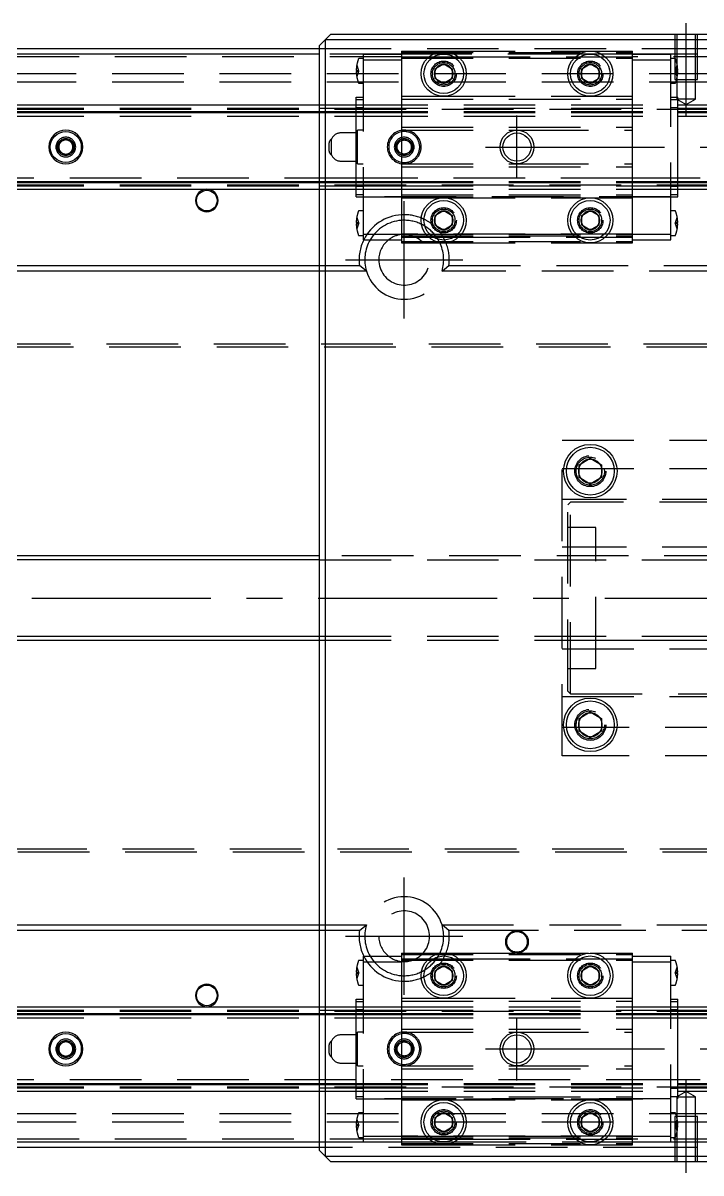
# Model space of a CAD drawing. Extents: x -31 to 893, y -336 to 113.
# Drawn here: x 192.4 to 312.6, y -102 to 102 of the extents above; entities that cross this region are included whole.
import ezdxf

# ---------------------------------------------------------------- set-up
doc = ezdxf.new("R2010")
doc.units = 0
doc.linetypes.add('CENTER', pattern=[50.8, 31.75, -6.35, 6.35, -6.35])
doc.linetypes.add('DASHED', pattern=[19.05, 12.7, -6.35])
doc.layers.get('0').update_dxf_attribs({"linetype": 'CONTINUOUS'})
doc.layers.add('CENTER', color=1, linetype='CENTER')

msp = doc.modelspace()

# ---------------------------------------------------------------- linework, layer by layer
at = {"color": 7, "linetype": 'CONTINUOUS'}
for p, q in [((247, 100), (246, 99)), ((247, 100), (393, 100)), ((246, 99), (245, 98)), ((245, -98), (245, 98)), ((394, 99), (246, 99)), ((246, 99), (246, -99)), ((245, 96.5), (1, 96.5)), ((2, 97.5), (245, 97.5)), ((265.5, 93.87), (267, 94.73)), ((265.5, 92.13), (265.5, 93.87)), ((267, 94.73), (268.5, 93.87)), ((268.5, 93.87), (268.5, 92.13)), ((291.5, 93.87), (293, 94.73)), ((291.5, 92.13), (291.5, 93.87)), ((293, 94.73), (294.5, 93.87)), ((294.5, 93.87), (294.5, 92.13)), ((267, 91.27), (265.5, 92.13)), ((268.5, 92.13), (267, 91.27)), ((293, 91.27), (291.5, 92.13)), ((294.5, 92.13), (293, 91.27)), ((0, 87.5), (245, 87.5)), ((0, 86.32), (245, 86.32)), ((0, 86.1), (245, 86.1)), ((198.75, 80.72), (200, 81.44)), ((198.75, 79.28), (198.75, 80.72)), ((200, 81.44), (201.25, 80.72)), ((201.25, 80.72), (201.25, 79.28)), ((200, 78.56), (198.75, 79.28)), ((201.25, 79.28), (200, 78.56)), ((0, 73.9), (245, 73.9)), ((0, 73.68), (245, 73.68)), ((0, 72.5), (245, 72.5)), ((265.5, 67.87), (267, 68.73)), ((265.5, 66.13), (265.5, 67.87)), ((267, 68.73), (268.5, 67.87)), ((268.5, 67.87), (268.5, 66.13)), ((291.5, 67.87), (293, 68.73)), ((291.5, 66.13), (291.5, 67.87)), ((293, 68.73), (294.5, 67.87)), ((294.5, 67.87), (294.5, 66.13)), ((267, 65.27), (265.5, 66.13)), ((268.5, 66.13), (267, 65.27)), ((293, 65.27), (291.5, 66.13)), ((294.5, 66.13), (293, 65.27)), ((245, 58), (146.71, 58)), ((147.94, 59), (245, 59)), ((291, 23.65), (293, 24.81)), ((293, 24.81), (295, 23.65)), ((291, 21.35), (291, 23.65)), ((295, 23.65), (295, 21.35)), ((293, 20.19), (291, 21.35)), ((295, 21.35), (293, 20.19)), ((245, 7.5), (40.5, 7.5)), ((40.5, -7.5), (245, -7.5)), ((291, -21.35), (293, -20.19)), ((293, -20.19), (295, -21.35)), ((291, -23.65), (291, -21.35)), ((295, -21.35), (295, -23.65)), ((293, -24.81), (291, -23.65)), ((295, -23.65), (293, -24.81)), ((146.71, -58), (245, -58)), ((245, -59), (147.94, -59)), ((265.5, -66.13), (267, -65.27)), ((267, -65.27), (268.5, -66.13)), ((291.5, -66.13), (293, -65.27)), ((293, -65.27), (294.5, -66.13)), ((265.5, -67.87), (265.5, -66.13)), ((268.5, -66.13), (268.5, -67.87)), ((291.5, -67.87), (291.5, -66.13)), ((294.5, -66.13), (294.5, -67.87)), ((267, -68.73), (265.5, -67.87)), ((268.5, -67.87), (267, -68.73)), ((293, -68.73), (291.5, -67.87)), ((294.5, -67.87), (293, -68.73)), ((0, -72.5), (245, -72.5)), ((0, -73.68), (245, -73.68)), ((0, -73.9), (245, -73.9)), ((198.75, -79.28), (200, -78.56)), ((198.75, -80.72), (198.75, -79.28)), ((200, -78.56), (201.25, -79.28)), ((201.25, -79.28), (201.25, -80.72)), ((200, -81.44), (198.75, -80.72)), ((201.25, -80.72), (200, -81.44)), ((0, -86.1), (245, -86.1)), ((0, -86.32), (245, -86.32)), ((0, -87.5), (245, -87.5)), ((265.5, -92.13), (267, -91.27)), ((267, -91.27), (268.5, -92.13)), ((291.5, -92.13), (293, -91.27)), ((293, -91.27), (294.5, -92.13)), ((265.5, -93.87), (265.5, -92.13)), ((268.5, -92.13), (268.5, -93.87)), ((291.5, -93.87), (291.5, -92.13)), ((294.5, -92.13), (294.5, -93.87)), ((267, -94.73), (265.5, -93.87)), ((268.5, -93.87), (267, -94.73)), ((293, -94.73), (291.5, -93.87)), ((294.5, -93.87), (293, -94.73)), ((1, -96.5), (245, -96.5)), ((245, -97.5), (2, -97.5)), ((245, -98), (246, -99)), ((246, -99), (247, -100)), ((246, -99), (394, -99)), ((393, -100), (247, -100))]:
    msp.add_line(p, q, dxfattribs=at)
at = {"color": 3, "linetype": 'DASHED'}
for p, q in [((308, 100), (308, 92)), ((308.35, 100), (308.35, 92)), ((311.65, 92), (311.65, 100)), ((312, 92), (312, 100)), ((259.5, 96), (0.5, 96)), ((245, 97.5), (308, 97.5)), ((259.5, 96.5), (245, 96.5)), ((252.7, 96.45), (259.5, 96.45)), ((252.7, 96.45), (252.7, 95.45)), ((259.5, 97), (267, 97)), ((259.5, 97), (259.5, 96)), ((259.5, 96.75), (300.5, 96.75)), ((265.06, 96.5), (259.5, 96.5)), ((259.5, 96), (259.5, 89)), ((259.5, 96), (264.35, 96)), ((264.35, 96), (265.2, 96)), ((267, 96.5), (265.06, 96.5)), ((265.2, 96), (268.8, 96)), ((267, 97), (293, 97)), ((268.94, 96.5), (267, 96.5)), ((268.8, 96), (269.65, 96)), ((291.06, 96.5), (268.94, 96.5)), ((269.65, 96), (290.35, 96)), ((290.35, 96), (291.2, 96)), ((293, 96.5), (291.06, 96.5)), ((291.2, 96), (294.8, 96)), ((293, 97), (300.5, 97)), ((294.94, 96.5), (293, 96.5)), ((294.8, 96), (295.65, 96)), ((300.5, 96.5), (294.94, 96.5)), ((295.65, 96), (300.5, 96)), ((300.5, 96), (300.5, 97)), ((308, 96.5), (300.5, 96.5)), ((300.5, 96.45), (307.3, 96.45)), ((300.5, 89), (300.5, 96)), ((339.5, 96), (300.5, 96)), ((307.3, 95.45), (307.3, 96.45)), ((308, 97.5), (312, 97.5)), ((312, 96.5), (308, 96.5)), ((312, 97.5), (328, 97.5)), ((328, 96.5), (312, 96.5)), ((251.58, 94.5), (251.9, 93.6)), ((252.7, 95.7), (251.99, 95.7)), ((252.7, 95.45), (252.7, 64.55)), ((252.7, 95.45), (259.5, 95.45)), ((259.5, 95.75), (300.5, 95.75)), ((300.5, 95.45), (307.3, 95.45)), ((308, 95.7), (307.3, 95.7)), ((307.3, 64.55), (307.3, 95.45)), ((308.01, 95.7), (308, 95.7)), ((308.1, 93.6), (308.42, 94.5)), ((640, 93), (0, 93)), ((251.5, 93.6), (251.58, 93.6)), ((251.58, 93.4), (251.5, 93.4)), ((251.58, 93.6), (251.9, 93.6)), ((251.58, 93.6), (251.58, 93.4)), ((251.9, 93.4), (251.58, 92.5)), ((251.58, 93.4), (251.9, 93.4)), ((251.9, 93.6), (251.94, 93.5)), ((251.9, 93.4), (251.94, 93.5)), ((265, 93), (265.03, 93.35)), ((291, 93), (291.03, 93.35)), ((308, 92), (312, 92)), ((308.1, 93.6), (308.06, 93.5)), ((308.1, 93.4), (308.06, 93.5)), ((308.42, 93.6), (308.1, 93.6)), ((308.42, 92.5), (308.1, 93.4)), ((308.42, 93.4), (308.1, 93.4)), ((308.35, 92), (308.35, 88.5)), ((308.42, 93.4), (308.42, 93.6)), ((308.42, 93.6), (308.5, 93.6)), ((308.5, 93.4), (308.42, 93.4)), ((311.65, 88.5), (311.65, 92)), ((640, 91.5), (0, 91.5)), ((251.99, 91.3), (252.7, 91.3)), ((307.3, 91.3), (308.01, 91.3)), ((251.5, 88.43), (251.5, 88.82)), ((251.5, 88.82), (252.7, 88.82)), ((251.5, 88.43), (252.7, 88.43)), ((251.5, 86.03), (251.5, 88.43)), ((259.5, 89), (259.5, 88.5)), ((259.5, 89), (267, 89)), ((259.5, 88.5), (259.5, 83.5)), ((259.5, 88.5), (300.5, 88.5)), ((267, 89), (293, 89)), ((293, 89), (300.5, 89)), ((300.5, 88.5), (300.5, 89)), ((300.5, 83.5), (300.5, 88.5)), ((307.3, 88.82), (308.5, 88.82)), ((307.3, 88.43), (308.5, 88.43)), ((308.35, 88.5), (310, 87.55)), ((311.65, 88.5), (308.35, 88.5)), ((308.5, 88.43), (308.5, 88.82)), ((308.5, 86.03), (308.5, 88.43)), ((310, 87.55), (311.65, 88.5)), ((0, 86.91), (245, 86.91)), ((0, 86.7), (640, 86.7)), ((0, 86.26), (251.5, 86.26)), ((245, 87.5), (251.5, 87.5)), ((245, 86.91), (251.5, 86.91)), ((245, 86.32), (251.5, 86.32)), ((245, 86.1), (251.5, 86.1)), ((251.5, 87.5), (308.5, 87.5)), ((251.5, 87.01), (252.7, 87.01)), ((251.5, 86.91), (308.5, 86.91)), ((251.5, 86.32), (308.5, 86.32)), ((251.5, 86.26), (308.5, 86.26)), ((251.5, 86.1), (308.5, 86.1)), ((251.5, 73.97), (251.5, 86.03)), ((307.3, 87.01), (308.5, 87.01)), ((308.5, 87.5), (331.5, 87.5)), ((308.5, 86.91), (331.5, 86.91)), ((308.5, 86.32), (331.5, 86.32)), ((308.5, 86.26), (331.5, 86.26)), ((308.5, 86.1), (331.5, 86.1)), ((308.5, 73.97), (308.5, 86.03)), ((0, 85.5), (251.5, 85.5)), ((251.5, 85.5), (308.5, 85.5)), ((308.5, 85.5), (331.5, 85.5)), ((251.7, 82.5), (248.75, 82.5)), ((252.7, 83), (251.7, 83)), ((251.7, 80), (251.7, 83)), ((259.5, 83.5), (300.5, 83.5)), ((259.5, 83.5), (259.5, 83)), ((259.5, 83), (259.5, 77)), ((259.5, 83), (280, 83)), ((280, 83), (300.5, 83)), ((300.5, 83), (300.5, 83.5)), ((300.5, 77), (300.5, 83)), ((198.5, 80), (198.52, 80.22)), ((246.7, 80), (246.7, 80.75)), ((246.7, 79.25), (246.7, 80)), ((247.12, 80), (247.12, 81.39)), ((247.12, 78.61), (247.12, 80)), ((251.7, 77), (251.7, 80)), ((258.5, 80), (258.52, 80.22)), ((258.75, 80.72), (260, 81.44)), ((258.75, 79.28), (258.75, 80.72)), ((260, 81.44), (261.25, 80.72)), ((261.25, 80.72), (261.25, 79.28)), ((260, 78.56), (258.75, 79.28)), ((261.25, 79.28), (260, 78.56)), ((248.75, 77.5), (251.7, 77.5)), ((251.7, 77), (252.7, 77)), ((259.5, 77), (259.5, 76.5)), ((259.5, 77), (280, 77)), ((259.5, 76.5), (259.5, 71.5)), ((259.5, 76.5), (300.5, 76.5)), ((280, 77), (300.5, 77)), ((300.5, 76.5), (300.5, 77)), ((300.5, 71.5), (300.5, 76.5)), ((251.5, 74.5), (0, 74.5)), ((0, 73.74), (251.5, 73.74)), ((245, 73.9), (251.5, 73.9)), ((245, 73.68), (251.5, 73.68)), ((259.5, 74.5), (251.5, 74.5)), ((251.5, 71.57), (251.5, 73.97)), ((251.5, 73.9), (259.5, 73.9)), ((251.5, 73.74), (259.5, 73.74)), ((251.5, 73.68), (259.5, 73.68)), ((300.5, 74.5), (259.5, 74.5)), ((259.5, 73.9), (300.5, 73.9)), ((259.5, 73.74), (300.5, 73.74)), ((259.5, 73.68), (300.5, 73.68)), ((308.5, 74.5), (300.5, 74.5)), ((300.5, 73.9), (308.5, 73.9)), ((300.5, 73.74), (308.5, 73.74)), ((300.5, 73.68), (308.5, 73.68)), ((331.5, 74.5), (308.5, 74.5)), ((308.5, 71.57), (308.5, 73.97)), ((308.5, 73.9), (331.5, 73.9)), ((308.5, 73.74), (331.5, 73.74)), ((308.5, 73.68), (331.5, 73.68)), ((0, 73.3), (640, 73.3)), ((0, 73.09), (245, 73.09)), ((245, 73.09), (251.5, 73.09)), ((245, 72.5), (251.5, 72.5)), ((251.5, 73.09), (259.5, 73.09)), ((252.7, 72.99), (251.5, 72.99)), ((251.5, 72.5), (259.5, 72.5)), ((251.5, 71.18), (251.5, 71.57)), ((251.5, 71.57), (252.7, 71.57)), ((259.5, 73.09), (300.5, 73.09)), ((259.5, 72.5), (300.5, 72.5)), ((259.5, 71.5), (259.5, 71)), ((259.5, 71.5), (300.5, 71.5)), ((300.5, 73.09), (308.5, 73.09)), ((300.5, 72.5), (308.5, 72.5)), ((300.5, 71), (300.5, 71.5)), ((308.5, 72.99), (307.3, 72.99)), ((307.3, 71.57), (308.5, 71.57)), ((308.5, 73.09), (331.5, 73.09)), ((308.5, 72.5), (331.5, 72.5)), ((308.5, 71.18), (308.5, 71.57)), ((251.5, 71.18), (259.5, 71.18)), ((307.3, 71.18), (252.7, 71.18)), ((259.5, 71.18), (300.5, 71.18)), ((259.5, 71), (259.5, 64)), ((259.5, 71), (267, 71)), ((267, 71), (293, 71)), ((293, 71), (300.5, 71)), ((300.5, 71.18), (308.5, 71.18)), ((300.5, 64), (300.5, 71)), ((251.58, 67.5), (251.9, 66.6)), ((252.7, 68.7), (251.99, 68.7)), ((265, 67), (265.03, 67.35)), ((291, 67), (291.03, 67.35)), ((308.01, 68.7), (307.3, 68.7)), ((308.1, 66.6), (308.42, 67.5)), ((251.5, 66.6), (251.58, 66.6)), ((251.58, 66.4), (251.5, 66.4)), ((251.58, 66.6), (251.9, 66.6)), ((251.58, 66.6), (251.58, 66.4)), ((251.9, 66.4), (251.58, 65.5)), ((251.58, 66.4), (251.9, 66.4)), ((251.9, 66.6), (251.94, 66.5)), ((251.9, 66.4), (251.94, 66.5)), ((308.1, 66.6), (308.06, 66.5)), ((308.1, 66.4), (308.06, 66.5)), ((308.42, 66.6), (308.1, 66.6)), ((308.42, 65.5), (308.1, 66.4)), ((308.42, 66.4), (308.1, 66.4)), ((308.42, 66.4), (308.42, 66.6)), ((308.42, 66.6), (308.5, 66.6)), ((308.5, 66.4), (308.42, 66.4)), ((251.99, 64.3), (252.7, 64.3)), ((252.7, 64.55), (259.5, 64.55)), ((252.7, 64.55), (252.7, 63.55)), ((252.7, 63.55), (259.5, 63.55)), ((259.5, 64.55), (300.5, 64.55)), ((300.5, 64.55), (259.5, 64.55)), ((259.5, 64.25), (300.5, 64.25)), ((259.5, 64), (259.5, 63)), ((259.5, 64), (264.35, 64)), ((259.5, 63.25), (300.5, 63.25)), ((264.35, 64), (265.2, 64)), ((265.2, 64), (268.8, 64)), ((268.8, 64), (269.65, 64)), ((269.65, 64), (290.35, 64)), ((290.35, 64), (291.2, 64)), ((291.2, 64), (294.8, 64)), ((294.8, 64), (295.65, 64)), ((295.65, 64), (300.5, 64)), ((300.5, 64.55), (307.3, 64.55)), ((300.5, 63), (300.5, 64)), ((300.5, 63.55), (307.3, 63.55)), ((307.3, 63.55), (307.3, 64.55)), ((307.3, 64.3), (308.01, 64.3)), ((259.5, 63), (267, 63)), ((267, 63), (293, 63)), ((293, 63), (300.5, 63)), ((245, 59), (252.06, 59)), ((253.29, 58), (245, 58)), ((253.29, 58), (252.06, 59)), ((266.71, 58), (267.94, 59)), ((373.29, 58), (266.71, 58)), ((267.94, 59), (372.06, 59)), ((639, 45), (1, 45)), ((639.5, 44.5), (0.5, 44.5)), ((288, 28), (338, 28)), ((288, -28), (288, 28)), ((288, 23), (338, 23)), ((295.48, 22.79), (295.5, 22.5)), ((337.5, 17.5), (288, 17.5)), ((289.5, 17), (289, 16.5)), ((289, -16.5), (289, 16.5)), ((337, 17), (289.5, 17)), ((289.5, -17), (289.5, 17)), ((294, 12.5), (289, 12.5)), ((294, -12.5), (294, 12.5)), ((337.5, 9), (288, 9)), ((395, 7.5), (245, 7.5)), ((245, 6.75), (395, 6.75)), ((245, -6.75), (395, -6.75)), ((245, -7.5), (395, -7.5)), ((294, -7.5), (340.54, -7.5)), ((288, -9), (337.5, -9)), ((289, -12.5), (294, -12.5)), ((288, -17.5), (337.5, -17.5)), ((289, -16.5), (289.5, -17)), ((289.5, -17), (337, -17)), ((290.5, -22.5), (290.53, -22.09)), ((338, -23), (288, -23)), ((338, -28), (288, -28)), ((0.5, -44.5), (639.5, -44.5)), ((1, -45), (639, -45)), ((245, -58), (253.29, -58)), ((252.06, -59), (245, -59)), ((252.06, -59), (253.29, -58)), ((266.71, -58), (373.29, -58)), ((267.94, -59), (266.71, -58)), ((280, -59), (267.94, -59)), ((360, -59), (280, -59)), ((259.5, -63), (267, -63)), ((259.5, -63), (259.5, -64)), ((267, -63), (280, -63)), ((280, -63), (293, -63)), ((293, -63), (300.5, -63)), ((300.5, -64), (300.5, -63)), ((252.7, -64.3), (251.99, -64.3)), ((252.7, -63.55), (259.5, -63.55)), ((252.7, -63.55), (252.7, -64.55)), ((252.7, -64.55), (252.7, -95.45)), ((252.7, -64.55), (259.5, -64.55)), ((259.5, -63.25), (300.5, -63.25)), ((259.5, -64), (264.35, -64)), ((259.5, -64), (259.5, -71)), ((259.5, -64.25), (300.5, -64.25)), ((264.35, -64), (265.2, -64)), ((265.2, -64), (268.8, -64)), ((268.8, -64), (269.65, -64)), ((269.65, -64), (290.35, -64)), ((290.35, -64), (291.2, -64)), ((291.2, -64), (294.8, -64)), ((294.8, -64), (295.65, -64)), ((295.65, -64), (300.5, -64)), ((300.5, -63.55), (307.3, -63.55)), ((300.5, -71), (300.5, -64)), ((300.5, -64.55), (307.3, -64.55)), ((307.3, -64.55), (307.3, -63.55)), ((308.01, -64.3), (307.3, -64.3)), ((307.3, -95.45), (307.3, -64.55)), ((251.5, -66.4), (251.58, -66.4)), ((251.58, -66.6), (251.5, -66.6)), ((251.58, -65.5), (251.9, -66.4)), ((251.58, -66.4), (251.9, -66.4)), ((251.58, -66.4), (251.58, -66.6)), ((251.9, -66.6), (251.58, -67.5)), ((251.58, -66.6), (251.9, -66.6)), ((251.9, -66.4), (251.94, -66.5)), ((251.9, -66.6), (251.94, -66.5)), ((265, -67), (265.03, -66.65)), ((291, -67), (291.03, -66.65)), ((308.1, -66.4), (308.06, -66.5)), ((308.1, -66.6), (308.06, -66.5)), ((308.1, -66.4), (308.42, -65.5)), ((308.42, -66.4), (308.1, -66.4)), ((308.42, -67.5), (308.1, -66.6)), ((308.42, -66.6), (308.1, -66.6)), ((308.42, -66.6), (308.42, -66.4)), ((308.42, -66.4), (308.5, -66.4)), ((308.5, -66.6), (308.42, -66.6)), ((251.99, -68.7), (252.7, -68.7)), ((307.3, -68.7), (308.01, -68.7)), ((251.5, -71.57), (251.5, -71.18)), ((251.5, -71.18), (252.7, -71.18)), ((259.5, -71), (259.5, -71.5)), ((259.5, -71), (267, -71)), ((267, -71), (293, -71)), ((293, -71), (300.5, -71)), ((300.5, -71.5), (300.5, -71)), ((307.3, -71.18), (308.5, -71.18)), ((308.5, -71.57), (308.5, -71.18)), ((0, -73.09), (245, -73.09)), ((0, -73.3), (640, -73.3)), ((245, -72.5), (251.5, -72.5)), ((245, -73.09), (251.5, -73.09)), ((251.5, -73.97), (251.5, -71.57)), ((251.5, -71.57), (252.7, -71.57)), ((251.5, -72.5), (259.5, -72.5)), ((251.5, -72.99), (252.7, -72.99)), ((251.5, -73.09), (259.5, -73.09)), ((259.5, -71.5), (259.5, -76.5)), ((259.5, -71.5), (300.5, -71.5)), ((259.5, -72.5), (300.5, -72.5)), ((259.5, -73.09), (300.5, -73.09)), ((300.5, -76.5), (300.5, -71.5)), ((300.5, -72.5), (308.5, -72.5)), ((300.5, -73.09), (308.5, -73.09)), ((307.3, -71.57), (308.5, -71.57)), ((307.3, -72.99), (308.5, -72.99)), ((308.5, -73.97), (308.5, -71.57)), ((308.5, -72.5), (331.5, -72.5)), ((308.5, -73.09), (331.5, -73.09)), ((0, -73.74), (251.5, -73.74)), ((0, -74.5), (251.5, -74.5)), ((245, -73.68), (251.5, -73.68)), ((245, -73.9), (251.5, -73.9)), ((251.5, -73.68), (259.5, -73.68)), ((251.5, -73.74), (259.5, -73.74)), ((251.5, -73.9), (259.5, -73.9)), ((251.5, -86.03), (251.5, -73.97)), ((251.5, -74.5), (259.5, -74.5)), ((259.5, -73.68), (300.5, -73.68)), ((259.5, -73.74), (300.5, -73.74)), ((259.5, -73.9), (300.5, -73.9)), ((259.5, -74.5), (300.5, -74.5)), ((300.5, -73.68), (308.5, -73.68)), ((300.5, -73.74), (308.5, -73.74)), ((300.5, -73.9), (308.5, -73.9)), ((300.5, -74.5), (308.5, -74.5)), ((308.5, -73.68), (331.5, -73.68)), ((308.5, -73.74), (331.5, -73.74)), ((308.5, -73.9), (331.5, -73.9)), ((308.5, -86.03), (308.5, -73.97)), ((308.5, -74.5), (331.5, -74.5)), ((251.7, -77.5), (248.75, -77.5)), ((252.7, -77), (251.7, -77)), ((251.7, -80), (251.7, -77)), ((259.5, -76.5), (259.5, -77)), ((259.5, -76.5), (300.5, -76.5)), ((259.5, -77), (259.5, -83)), ((259.5, -77), (280, -77)), ((280, -77), (300.5, -77)), ((300.5, -77), (300.5, -76.5)), ((300.5, -83), (300.5, -77)), ((246.7, -80), (246.7, -79.25)), ((247.12, -80), (247.12, -78.61)), ((258.75, -79.28), (260, -78.56)), ((258.75, -80.72), (258.75, -79.28)), ((260, -78.56), (261.25, -79.28)), ((261.25, -79.28), (261.25, -80.72)), ((198.5, -80), (198.52, -79.75)), ((246.7, -80.75), (246.7, -80)), ((247.12, -81.39), (247.12, -80)), ((251.7, -83), (251.7, -80)), ((258.5, -80), (258.52, -79.75)), ((260, -81.44), (258.75, -80.72)), ((261.25, -80.72), (260, -81.44)), ((248.75, -82.5), (251.7, -82.5)), ((251.7, -83), (252.7, -83)), ((259.5, -83), (280, -83)), ((259.5, -83), (259.5, -83.5)), ((259.5, -83.5), (259.5, -88.5)), ((259.5, -83.5), (300.5, -83.5)), ((280, -83), (300.5, -83)), ((300.5, -83.5), (300.5, -83)), ((300.5, -88.5), (300.5, -83.5)), ((251.5, -85.5), (0, -85.5)), ((308.5, -85.5), (251.5, -85.5)), ((331.5, -85.5), (308.5, -85.5)), ((0, -86.26), (251.5, -86.26)), ((0, -86.7), (640, -86.7)), ((0, -86.91), (245, -86.91)), ((245, -86.1), (251.5, -86.1)), ((245, -86.32), (251.5, -86.32)), ((245, -86.91), (251.5, -86.91)), ((245, -87.5), (251.5, -87.5)), ((251.5, -88.43), (251.5, -86.03)), ((251.5, -86.1), (308.5, -86.1)), ((251.5, -86.26), (308.5, -86.26)), ((251.5, -86.32), (308.5, -86.32)), ((251.5, -86.91), (308.5, -86.91)), ((252.7, -87.01), (251.5, -87.01)), ((251.5, -87.5), (308.5, -87.5)), ((308.5, -87.01), (307.3, -87.01)), ((310, -87.55), (308.35, -88.5)), ((308.5, -88.43), (308.5, -86.03)), ((308.5, -86.1), (331.5, -86.1)), ((308.5, -86.26), (331.5, -86.26)), ((308.5, -86.32), (331.5, -86.32)), ((308.5, -86.91), (331.5, -86.91)), ((308.5, -87.5), (331.5, -87.5)), ((311.65, -88.5), (310, -87.55)), ((251.5, -88.82), (251.5, -88.43)), ((251.5, -88.43), (252.7, -88.43)), ((251.5, -88.82), (308.5, -88.82)), ((307.3, -88.82), (252.7, -88.82)), ((259.5, -88.5), (259.5, -89)), ((259.5, -88.5), (300.5, -88.5)), ((259.5, -89), (267, -89)), ((259.5, -89), (259.5, -96)), ((267, -89), (293, -89)), ((293, -89), (300.5, -89)), ((300.5, -89), (300.5, -88.5)), ((300.5, -96), (300.5, -89)), ((307.3, -88.43), (308.5, -88.43)), ((308.35, -88.5), (308.35, -92)), ((308.35, -88.5), (311.65, -88.5)), ((308.5, -88.82), (308.5, -88.43)), ((311.65, -92), (311.65, -88.5)), ((640, -91.5), (0, -91.5)), ((252.7, -91.3), (251.99, -91.3)), ((308.01, -91.3), (307.3, -91.3)), ((640, -93), (0, -93)), ((251.5, -93.4), (251.58, -93.4)), ((251.58, -93.6), (251.5, -93.6)), ((251.58, -92.5), (251.9, -93.4)), ((251.58, -93.4), (251.9, -93.4)), ((251.58, -93.4), (251.58, -93.6)), ((251.9, -93.6), (251.58, -94.5)), ((251.58, -93.6), (251.9, -93.6)), ((251.9, -93.4), (251.94, -93.5)), ((251.9, -93.6), (251.94, -93.5)), ((265, -93), (265.03, -92.65)), ((291, -93), (291.03, -92.65)), ((308, -92), (308, -100)), ((312, -92), (308, -92)), ((308.1, -93.4), (308.06, -93.5)), ((308.1, -93.6), (308.06, -93.5)), ((308.1, -93.4), (308.42, -92.5)), ((308.42, -93.4), (308.1, -93.4)), ((308.42, -94.5), (308.1, -93.6)), ((308.42, -93.6), (308.1, -93.6)), ((308.35, -92), (308.35, -100)), ((308.42, -93.6), (308.42, -93.4)), ((308.42, -93.4), (308.5, -93.4)), ((308.5, -93.6), (308.42, -93.6)), ((311.65, -100), (311.65, -92)), ((312, -100), (312, -92)), ((251.99, -95.7), (252.7, -95.7)), ((252.7, -95.45), (259.5, -95.45)), ((252.7, -95.45), (252.7, -96.45)), ((259.5, -95.45), (300.5, -95.45)), ((300.5, -95.45), (259.5, -95.45)), ((259.5, -95.75), (300.5, -95.75)), ((300.5, -95.45), (307.3, -95.45)), ((307.3, -96.45), (307.3, -95.45)), ((307.3, -95.7), (308, -95.7)), ((308, -95.7), (308.01, -95.7)), ((259.5, -96), (0.5, -96)), ((245, -96.5), (259.5, -96.5)), ((308, -97.5), (245, -97.5)), ((252.7, -96.45), (259.5, -96.45)), ((259.5, -96), (259.5, -97)), ((259.5, -96), (264.35, -96)), ((259.5, -96.5), (265.06, -96.5)), ((259.5, -96.75), (300.5, -96.75)), ((259.5, -97), (267, -97)), ((264.35, -96), (265.2, -96)), ((265.06, -96.5), (267, -96.5)), ((265.2, -96), (268.8, -96)), ((267, -96.5), (268.94, -96.5)), ((267, -97), (293, -97)), ((268.8, -96), (269.65, -96)), ((268.94, -96.5), (291.06, -96.5)), ((269.65, -96), (290.35, -96)), ((290.35, -96), (291.2, -96)), ((291.06, -96.5), (293, -96.5)), ((291.2, -96), (294.8, -96)), ((293, -96.5), (294.94, -96.5)), ((293, -97), (300.5, -97)), ((294.8, -96), (295.65, -96)), ((294.94, -96.5), (300.5, -96.5)), ((295.65, -96), (300.5, -96)), ((300.5, -97), (300.5, -96)), ((339.5, -96), (300.5, -96)), ((300.5, -96.45), (307.3, -96.45)), ((300.5, -96.5), (308, -96.5)), ((308, -96.5), (312, -96.5)), ((312, -97.5), (308, -97.5)), ((312, -96.5), (328, -96.5)), ((328, -97.5), (312, -97.5))]:
    msp.add_line(p, q, dxfattribs=at)
at = {"color": 3, "linetype": 'CONTINUOUS'}
for p, q in [((245, 6.75), (40.5, 6.75)), ((40.5, -6.75), (245, -6.75))]:
    msp.add_line(p, q, dxfattribs=at)
at = {"color": 7, "linetype": 'CONTINUOUS'}
for centre, radius in [((267, 93), 4), ((267, 93), 3.5), ((293, 93), 4), ((293, 93), 3.5), ((200, 80), 2.75), ((280, 80), 2.5), ((267, 67), 4), ((267, 67), 3.5), ((293, 67), 4), ((293, 67), 3.5), ((293, 22.5), 4.75), ((293, 22.5), 4.25), ((293, -22.5), 4.75), ((293, -22.5), 4.25), ((267, -67), 4), ((293, -67), 4), ((267, -67), 3.5), ((293, -67), 3.5), ((200, -80), 2.75), ((280, -80), 2.5), ((267, -93), 4), ((267, -93), 3.5), ((293, -93), 4), ((293, -93), 3.5)]:
    msp.add_circle(centre, radius, dxfattribs=at)
at = {"color": 3, "linetype": 'DASHED'}
for centre, radius in [((267, 93), 2.25), ((267, 93), 2), ((267, 93), 1.62), ((293, 93), 2.25), ((293, 93), 2), ((293, 93), 1.62), ((200, 80), 1.5), ((260, 80), 1.5), ((260, 80), 1.25), ((267, 67), 2.25), ((267, 67), 2), ((267, 67), 1.62), ((293, 67), 2.25), ((293, 67), 2), ((293, 67), 1.62), ((293, 22.5), 2.75), ((293, 22.5), 2.5), ((293, -22.5), 2.75), ((293, -22.5), 2.5), ((280, -61), 2), ((280, -61), 1.83), ((267, -67), 2.25), ((267, -67), 2), ((293, -67), 2.25), ((293, -67), 2), ((267, -67), 1.62), ((293, -67), 1.62), ((200, -80), 1.5), ((260, -80), 1.5), ((260, -80), 1.25), ((267, -93), 2.25), ((267, -93), 2), ((267, -93), 1.62), ((293, -93), 2.25), ((293, -93), 2), ((293, -93), 1.62)]:
    msp.add_circle(centre, radius, dxfattribs=at)
at = {"color": 3, "linetype": 'CONTINUOUS'}
for centre, radius in [((280, 80), 3), ((225, 70.5), 1.83), ((225, -70.5), 1.83), ((280, -80), 3)]:
    msp.add_circle(centre, radius, dxfattribs=at)
at = {"color": 3, "linetype": 'DASHED'}
for centre, radius, start, end in [((257.5, 93.5), 6, 170.4203, 179.0449), ((257.5, 93.5), 6, 159.1494, 170.4059), ((251.99, 95.6), 0.1, 90, 159.1494), ((267, 93), 1.62, 141.8413, 158.1587), ((267, 93), 1.65, 144.62, 155.38), ((267, 93), 1.65, 95.38, 144.62), ((267, 93), 1.62, 98.1587, 141.8413), ((267, 93), 1.62, 81.8413, 98.1587), ((267, 93), 1.65, 84.62, 95.38), ((267, 93), 1.65, 35.38, 84.62), ((267, 93), 1.62, 38.1587, 81.8413), ((267, 93), 1.62, 21.8413, 38.1587), ((267, 93), 1.65, 24.62, 35.38), ((293, 93), 1.62, 141.8413, 158.1587), ((293, 93), 1.65, 144.62, 155.38), ((293, 93), 1.65, 95.38, 144.62), ((293, 93), 1.62, 98.1587, 141.8413), ((293, 93), 1.62, 81.8413, 98.1587), ((293, 93), 1.65, 84.62, 95.38), ((293, 93), 1.65, 35.38, 84.62), ((293, 93), 1.62, 38.1587, 81.8413), ((293, 93), 1.62, 21.8413, 38.1587), ((293, 93), 1.65, 24.62, 35.38), ((308.01, 95.6), 0.1, 20.8506, 90), ((302.5, 93.5), 6, 9.5941, 20.8506), ((302.5, 93.5), 6, 0.9551, 9.5797), ((257.5, 93.5), 6, 180.9551, 189.5797), ((257.5, 93.5), 6, 189.5941, 200.8506), ((267, 93), 1.65, 155.38, 180), ((267, 93), 1.65, 180, 204.62), ((267, 93), 1.62, 158.1587, 201.8413), ((267, 93), 1.62, 201.8413, 218.1587), ((267, 93), 1.65, 204.62, 215.38), ((267, 93), 1.65, 215.38, 264.62), ((267, 93), 1.62, 218.1587, 261.8413), ((267, 93), 1.65, 275.38, 324.62), ((267, 93), 1.62, 278.1587, 321.8413), ((267, 93), 1.62, 321.8413, 338.1587), ((267, 93), 1.65, 324.62, 335.38), ((267, 93), 1.65, 335.38, 24.62), ((267, 93), 1.62, 0, 21.8413), ((267, 93), 1.62, 338.1587, 0), ((293, 93), 1.65, 155.38, 180), ((293, 93), 1.65, 180, 204.62), ((293, 93), 1.62, 158.1587, 201.8413), ((293, 93), 1.62, 201.8413, 218.1587), ((293, 93), 1.65, 204.62, 215.38), ((293, 93), 1.65, 215.38, 264.62), ((293, 93), 1.62, 218.1587, 261.8413), ((293, 93), 1.65, 275.38, 324.62), ((293, 93), 1.62, 278.1587, 321.8413), ((293, 93), 1.62, 321.8413, 338.1587), ((293, 93), 1.65, 324.62, 335.38), ((293, 93), 1.65, 335.38, 24.62), ((293, 93), 1.62, 0, 21.8413), ((293, 93), 1.62, 338.1587, 0), ((302.5, 93.5), 6, 339.1494, 345.5225), ((302.5, 93.5), 6, 345.5225, 350.4059), ((302.5, 93.5), 6, 350.4203, 359.0449), ((251.99, 91.4), 0.1, 200.8506, 270), ((267, 93), 1.62, 261.8413, 278.1587), ((267, 93), 1.65, 264.62, 275.38), ((293, 93), 1.62, 261.8413, 278.1587), ((293, 93), 1.65, 264.62, 275.38), ((308.01, 91.4), 0.1, 270, 339.1494), ((200, 80), 1.75, 0, 180), ((248.75, 80.75), 1.75, 90, 158.4596), ((260, 80), 3, 0, 180), ((260, 80), 2.75, 100.4757, 259.5243), ((260, 80), 1.75, 0, 180), ((260, 80), 2.75, 0, 100.4757), ((200, 80), 1.75, 180, 0), ((200, 80), 1.25, 120, 180), ((200, 80), 1.25, 180, 240), ((200, 80), 1.25, 60, 120), ((200, 80), 1.25, 0, 60), ((200, 80), 1.25, 300, 0), ((247.4, 80.75), 0.7, 113.3919, 180), ((260, 80), 3, 180, 260.4059), ((260, 80), 1.75, 180, 0), ((260, 80), 2.75, 259.5243, 0), ((260, 80), 3, 260.4059, 0), ((200, 80), 1.25, 240, 300), ((247.4, 79.25), 0.7, 180, 246.6201), ((248.75, 79.25), 1.75, 201.5404, 270), ((257.5, 66.5), 6, 170.4203, 179.0449), ((257.5, 66.5), 6, 159.1494, 170.4059), ((251.99, 68.6), 0.1, 90, 159.1494), ((260, 60), 8, 93.5833, 153.6566), ((260, 60), 8, 67.8146, 93.5833), ((260, 60), 8, 64.0139, 67.8146), ((267, 67), 1.65, 155.38, 180), ((267, 67), 1.62, 158.1587, 201.8413), ((267, 67), 1.62, 141.8413, 158.1587), ((267, 67), 1.65, 144.62, 155.38), ((267, 67), 1.65, 95.38, 144.62), ((267, 67), 1.62, 98.1587, 141.8413), ((267, 67), 1.62, 81.8413, 98.1587), ((267, 67), 1.65, 84.62, 95.38), ((267, 67), 1.65, 35.38, 84.62), ((267, 67), 1.62, 38.1587, 81.8413), ((267, 67), 1.62, 21.8413, 38.1587), ((267, 67), 1.65, 24.62, 35.38), ((267, 67), 1.65, 335.38, 24.62), ((267, 67), 1.62, 0, 21.8413), ((293, 67), 1.65, 155.38, 180), ((293, 67), 1.62, 158.1587, 201.8413), ((293, 67), 1.62, 141.8413, 158.1587), ((293, 67), 1.65, 144.62, 155.38), ((293, 67), 1.65, 95.38, 144.62), ((293, 67), 1.62, 98.1587, 141.8413), ((293, 67), 1.62, 81.8413, 98.1587), ((293, 67), 1.65, 84.62, 95.38), ((293, 67), 1.65, 35.38, 84.62), ((293, 67), 1.62, 38.1587, 81.8413), ((293, 67), 1.62, 21.8413, 38.1587), ((293, 67), 1.65, 24.62, 35.38), ((293, 67), 1.65, 335.38, 24.62), ((293, 67), 1.62, 0, 21.8413), ((308.01, 68.6), 0.1, 20.8506, 90), ((302.5, 66.5), 6, 9.5941, 20.8506), ((302.5, 66.5), 6, 0.9551, 9.5797), ((257.5, 66.5), 6, 180.9551, 189.5797), ((257.5, 66.5), 6, 189.5941, 200.8506), ((260, 60), 7, 94.096, 149.5263), ((260, 60), 7, 64.0535, 94.096), ((260, 60), 7, 58.5241, 64.0535), ((260, 60), 8, 52.7705, 64.0139), ((260, 60), 7, 31.4759, 58.5241), ((260, 60), 8, 49.0104, 52.7705), ((267, 67), 1.65, 180, 204.62), ((267, 67), 1.62, 201.8413, 218.1587), ((267, 67), 1.65, 204.62, 215.38), ((267, 67), 1.65, 215.38, 264.62), ((267, 67), 1.62, 218.1587, 261.8413), ((267, 67), 1.62, 261.8413, 278.1587), ((267, 67), 1.65, 264.62, 275.38), ((267, 67), 1.65, 275.38, 324.62), ((267, 67), 1.62, 278.1587, 321.8413), ((267, 67), 1.62, 321.8413, 338.1587), ((267, 67), 1.65, 324.62, 335.38), ((267, 67), 1.62, 338.1587, 0), ((293, 67), 1.65, 180, 204.62), ((293, 67), 1.62, 201.8413, 218.1587), ((293, 67), 1.65, 204.62, 215.38), ((293, 67), 1.65, 215.38, 264.62), ((293, 67), 1.62, 218.1587, 261.8413), ((293, 67), 1.62, 261.8413, 278.1587), ((293, 67), 1.65, 264.62, 275.38), ((293, 67), 1.65, 275.38, 324.62), ((293, 67), 1.62, 278.1587, 321.8413), ((293, 67), 1.62, 321.8413, 338.1587), ((293, 67), 1.65, 324.62, 335.38), ((293, 67), 1.62, 338.1587, 0), ((302.5, 66.5), 6, 339.1494, 350.4059), ((302.5, 66.5), 6, 350.4203, 359.0449), ((251.99, 64.4), 0.1, 200.8506, 270), ((260, 60), 8, 153.6566, 187.1808), ((260, 60), 7, 149.5263, 196.6015), ((260, 60), 4.5, 127.9182, 180), ((260, 60), 4.5, 96.3794, 127.9182), ((260, 60), 4.5, 41.8103, 96.3794), ((260, 60), 7, 25.9465, 31.4759), ((260, 60), 8, 37.2295, 41.0217), ((260, 60), 8, 25.9861, 37.2295), ((260, 60), 8, 22.1854, 25.9861), ((308.01, 64.4), 0.1, 270, 339.1494), ((260, 60), 4.5, 180, 41.8103), ((260, 60), 7, 343.3985, 25.9465), ((260, 60), 8, 352.8192, 22.1854), ((260, 60), 7, 196.6015, 343.3985), ((293, 22.5), 2.1, 102.2472, 137.7528), ((293, 22.5), 2.1, 77.7528, 102.2472), ((293, 22.5), 2.1, 42.2472, 77.7528), ((293, 22.5), 2.1, 162.2472, 180), ((293, 22.5), 2.1, 180, 197.7528), ((293, 22.5), 2.1, 137.7528, 162.2472), ((293, 22.5), 2.1, 17.7528, 42.2472), ((293, 22.5), 2.1, 342.2472, 17.7528), ((293, 22.5), 2.1, 197.7528, 222.2472), ((293, 22.5), 2.1, 222.2472, 257.7528), ((293, 22.5), 2.1, 257.7528, 282.2472), ((293, 22.5), 2.1, 282.2472, 317.7528), ((293, 22.5), 2.1, 317.7528, 342.2472), ((293, -22.5), 2.1, 77.7528, 102.2472), ((293, -22.5), 2.1, 77.7528, 102.2472), ((293, -22.5), 2.1, 162.2472, 180), ((293, -22.5), 2.1, 162.2472, 180), ((293, -22.5), 2.1, 137.7528, 162.2472), ((293, -22.5), 2.1, 137.7528, 162.2472), ((293, -22.5), 2.1, 102.2472, 137.7528), ((293, -22.5), 2.1, 102.2472, 137.7528), ((293, -22.5), 2.1, 42.2472, 77.7528), ((293, -22.5), 2.1, 42.2472, 77.7528), ((293, -22.5), 2.1, 17.7528, 42.2472), ((293, -22.5), 2.1, 17.7528, 42.2472), ((293, -22.5), 2.1, 342.2472, 17.7528), ((293, -22.5), 2.1, 342.2472, 17.7528), ((293, -22.5), 2.1, 180, 197.7528), ((293, -22.5), 2.1, 180, 197.7528), ((293, -22.5), 2.1, 197.7528, 222.2472), ((293, -22.5), 2.1, 197.7528, 222.2472), ((293, -22.5), 2.1, 222.2472, 257.7528), ((293, -22.5), 2.1, 222.2472, 257.7528), ((293, -22.5), 2.1, 282.2472, 317.7528), ((293, -22.5), 2.1, 282.2472, 317.7528), ((293, -22.5), 2.1, 317.7528, 342.2472), ((293, -22.5), 2.1, 317.7528, 342.2472), ((293, -22.5), 2.1, 257.7528, 282.2472), ((293, -22.5), 2.1, 257.7528, 282.2472), ((260, -60), 7, 16.6015, 163.3985), ((260, -60), 4.5, 318.1897, 180), ((260, -60), 8, 172.8192, 206.3434), ((260, -60), 7, 163.3985, 210.4737), ((260, -60), 7, 334.0535, 16.6015), ((260, -60), 8, 337.8146, 7.1808), ((260, -60), 4.5, 180, 232.0818), ((260, -60), 4.5, 263.6206, 318.1897), ((260, -60), 7, 328.5241, 334.0535), ((260, -60), 8, 334.0139, 337.8146), ((257.5, -66.5), 6, 159.1494, 170.4059), ((251.99, -64.4), 0.1, 90, 159.1494), ((260, -60), 8, 206.3434, 266.4167), ((260, -60), 7, 210.4737, 265.904), ((260, -60), 4.5, 232.0818, 263.6206), ((260, -60), 7, 301.4759, 328.5241), ((260, -60), 8, 319.0104, 322.7705), ((260, -60), 8, 322.7705, 334.0139), ((308.01, -64.4), 0.1, 20.8506, 90), ((302.5, -66.5), 6, 9.5941, 20.8506), ((257.5, -66.5), 6, 170.4203, 179.0449), ((257.5, -66.5), 6, 180.9551, 189.5797), ((260, -60), 7, 265.904, 295.9465), ((260, -60), 8, 292.1854, 295.9861), ((260, -60), 7, 295.9465, 301.4759), ((260, -60), 8, 295.9861, 307.2295), ((260, -60), 8, 307.2295, 311.0216), ((267, -67), 1.65, 155.38, 180), ((267, -67), 1.65, 180, 204.62), ((267, -67), 1.62, 158.1587, 201.8413), ((267, -67), 1.62, 141.8413, 158.1587), ((267, -67), 1.65, 144.62, 155.38), ((267, -67), 1.65, 95.38, 144.62), ((267, -67), 1.62, 98.1587, 141.8413), ((267, -67), 1.62, 81.8413, 98.1587), ((267, -67), 1.65, 84.62, 95.38), ((267, -67), 1.65, 35.38, 84.62), ((267, -67), 1.62, 38.1587, 81.8413), ((267, -67), 1.62, 21.8413, 38.1587), ((267, -67), 1.65, 24.62, 35.38), ((267, -67), 1.65, 335.38, 24.62), ((267, -67), 1.62, 0, 21.8413), ((267, -67), 1.62, 338.1587, 0), ((293, -67), 1.65, 155.38, 180), ((293, -67), 1.65, 180, 204.62), ((293, -67), 1.62, 158.1587, 201.8413), ((293, -67), 1.62, 141.8413, 158.1587), ((293, -67), 1.65, 144.62, 155.38), ((293, -67), 1.65, 95.38, 144.62), ((293, -67), 1.62, 98.1587, 141.8413), ((293, -67), 1.62, 81.8413, 98.1587), ((293, -67), 1.65, 84.62, 95.38), ((293, -67), 1.65, 35.38, 84.62), ((293, -67), 1.62, 38.1587, 81.8413), ((293, -67), 1.62, 21.8413, 38.1587), ((293, -67), 1.65, 24.62, 35.38), ((293, -67), 1.65, 335.38, 24.62), ((293, -67), 1.62, 0, 21.8413), ((293, -67), 1.62, 338.1587, 0), ((302.5, -66.5), 6, 0.9551, 9.5797), ((302.5, -66.5), 6, 350.4203, 359.0449), ((257.5, -66.5), 6, 189.5941, 200.8506), ((251.99, -68.6), 0.1, 200.8506, 270), ((260, -60), 8, 266.4167, 292.1854), ((267, -67), 1.62, 201.8413, 218.1587), ((267, -67), 1.65, 204.62, 215.38), ((267, -67), 1.65, 215.38, 264.62), ((267, -67), 1.62, 218.1587, 261.8413), ((267, -67), 1.62, 261.8413, 278.1587), ((267, -67), 1.65, 264.62, 275.38), ((267, -67), 1.65, 275.38, 324.62), ((267, -67), 1.62, 278.1587, 321.8413), ((267, -67), 1.62, 321.8413, 338.1587), ((267, -67), 1.65, 324.62, 335.38), ((293, -67), 1.62, 201.8413, 218.1587), ((293, -67), 1.65, 204.62, 215.38), ((293, -67), 1.65, 215.38, 264.62), ((293, -67), 1.62, 218.1587, 261.8413), ((293, -67), 1.62, 261.8413, 278.1587), ((293, -67), 1.65, 264.62, 275.38), ((293, -67), 1.65, 275.38, 324.62), ((293, -67), 1.62, 278.1587, 321.8413), ((293, -67), 1.62, 321.8413, 338.1587), ((293, -67), 1.65, 324.62, 335.38), ((308.01, -68.6), 0.1, 270, 339.1494), ((302.5, -66.5), 6, 339.1494, 350.4059), ((248.75, -79.25), 1.75, 90, 158.4596), ((260, -80), 3, 99.5941, 180), ((260, -80), 2.75, 100.4757, 259.5243), ((260, -80), 3, 0, 99.5941), ((260, -80), 2.75, 0, 100.4757), ((200, -80), 1.75, 0, 180), ((200, -80), 1.25, 120, 180), ((200, -80), 1.25, 60, 120), ((200, -80), 1.25, 0, 60), ((247.4, -79.25), 0.7, 113.3919, 180), ((260, -80), 1.75, 0, 180), ((200, -80), 1.75, 180, 0), ((200, -80), 1.25, 180, 240), ((200, -80), 1.25, 240, 300), ((200, -80), 1.25, 300, 0), ((247.4, -80.75), 0.7, 180, 246.6201), ((248.75, -80.75), 1.75, 201.5404, 270), ((260, -80), 3, 180, 0), ((260, -80), 1.75, 180, 0), ((260, -80), 2.75, 259.5243, 0), ((257.5, -93.5), 6, 159.1494, 170.4059), ((251.99, -91.4), 0.1, 90, 159.1494), ((267, -93), 1.65, 95.38, 144.62), ((267, -93), 1.62, 98.1587, 141.8413), ((267, -93), 1.62, 81.8413, 98.1587), ((267, -93), 1.65, 84.62, 95.38), ((267, -93), 1.65, 35.38, 84.62), ((267, -93), 1.62, 38.1587, 81.8413), ((293, -93), 1.65, 95.38, 144.62), ((293, -93), 1.62, 98.1587, 141.8413), ((293, -93), 1.62, 81.8413, 98.1587), ((293, -93), 1.65, 84.62, 95.38), ((293, -93), 1.65, 35.38, 84.62), ((293, -93), 1.62, 38.1587, 81.8413), ((308.01, -91.4), 0.1, 20.8506, 90), ((302.5, -93.5), 6, 14.4775, 20.8506), ((257.5, -93.5), 6, 170.4203, 179.0449), ((257.5, -93.5), 6, 180.9551, 189.5797), ((267, -93), 1.65, 155.38, 180), ((267, -93), 1.65, 180, 204.62), ((267, -93), 1.62, 158.1587, 201.8413), ((267, -93), 1.62, 141.8413, 158.1587), ((267, -93), 1.65, 144.62, 155.38), ((267, -93), 1.62, 201.8413, 218.1587), ((267, -93), 1.65, 204.62, 215.38), ((267, -93), 1.62, 21.8413, 38.1587), ((267, -93), 1.62, 321.8413, 338.1587), ((267, -93), 1.65, 24.62, 35.38), ((267, -93), 1.65, 324.62, 335.38), ((267, -93), 1.65, 335.38, 24.62), ((267, -93), 1.62, 0, 21.8413), ((267, -93), 1.62, 338.1587, 0), ((293, -93), 1.65, 155.38, 180), ((293, -93), 1.65, 180, 204.62), ((293, -93), 1.62, 158.1587, 201.8413), ((293, -93), 1.62, 141.8413, 158.1587), ((293, -93), 1.65, 144.62, 155.38), ((293, -93), 1.62, 201.8413, 218.1587), ((293, -93), 1.65, 204.62, 215.38), ((293, -93), 1.62, 21.8413, 38.1587), ((293, -93), 1.62, 321.8413, 338.1587), ((293, -93), 1.65, 24.62, 35.38), ((293, -93), 1.65, 324.62, 335.38), ((293, -93), 1.65, 335.38, 24.62), ((293, -93), 1.62, 0, 21.8413), ((293, -93), 1.62, 338.1587, 0), ((302.5, -93.5), 6, 9.5941, 14.4775), ((302.5, -93.5), 6, 0.9551, 9.5797), ((302.5, -93.5), 6, 350.4203, 359.0449), ((257.5, -93.5), 6, 189.5941, 200.8506), ((251.99, -95.6), 0.1, 200.8506, 270), ((267, -93), 1.65, 215.38, 264.62), ((267, -93), 1.62, 218.1587, 261.8413), ((267, -93), 1.62, 261.8413, 278.1587), ((267, -93), 1.65, 264.62, 275.38), ((267, -93), 1.65, 275.38, 324.62), ((267, -93), 1.62, 278.1587, 321.8413), ((293, -93), 1.65, 215.38, 264.62), ((293, -93), 1.62, 218.1587, 261.8413), ((293, -93), 1.62, 261.8413, 278.1587), ((293, -93), 1.65, 264.62, 275.38), ((293, -93), 1.65, 275.38, 324.62), ((293, -93), 1.62, 278.1587, 321.8413), ((308.01, -95.6), 0.1, 270, 339.1494), ((302.5, -93.5), 6, 339.1494, 350.4059)]:
    msp.add_arc(centre, radius, start, end, dxfattribs=at)
at = {"color": 7, "linetype": 'CONTINUOUS'}
for centre, radius, start, end in [((200, 80), 3, 0, 180), ((200, 80), 3, 180, 0), ((225, 70.5), 2, 180, 90), ((225, 70.5), 2, 90, 180), ((225, -70.5), 2, 270, 180), ((225, -70.5), 2, 180, 270), ((200, -80), 3, 0, 180), ((200, -80), 3, 180, 0)]:
    msp.add_arc(centre, radius, start, end, dxfattribs=at)
at = {"layer": 'CENTER', "color": 1, "linetype": 'CENTER'}
for p, q in [((310, 85.55), (310, 102)), ((280, 74.4), (280, 85.6)), ((274.4, 80), (355, 80)), ((260, 49.6), (260, 70.4)), ((249.6, 60), (270.4, 60)), ((-9.25, 0), (692.18, 0)), ((260, -70.4), (260, -49.6)), ((249.6, -60), (270.4, -60)), ((280, -85.6), (280, -74.4)), ((274.4, -80), (354.4, -80)), ((310, -102), (310, -85.55))]:
    msp.add_line(p, q, dxfattribs=at)

doc.saveas('drawing.dxf')
